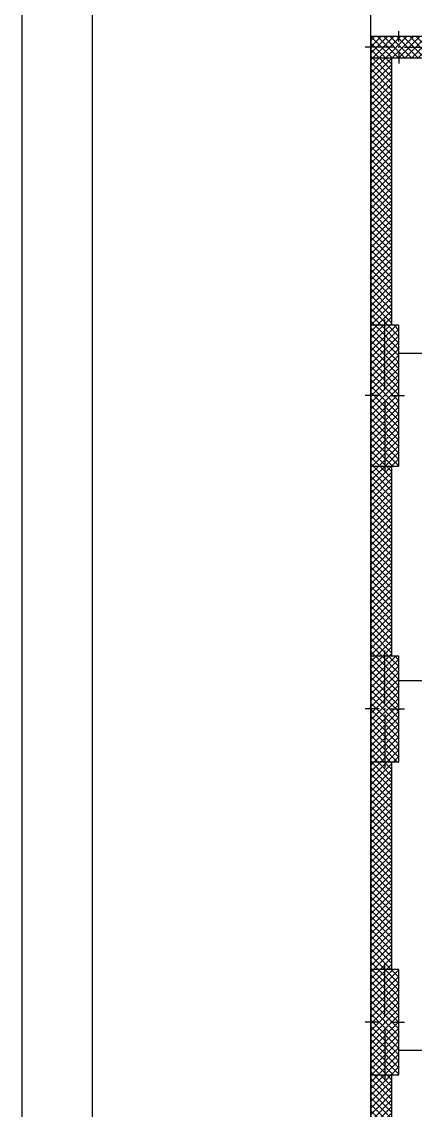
# Model space of a CAD drawing. Extents: x 613552 to 673048, y -929939 to -887889.
# Drawn here: x 613552 to 619135, y -911280 to -895818 of the extents above; entities that cross this region are included whole.
import ezdxf

# ---------------------------------------------------------------- set-up
doc = ezdxf.new("R2010")
doc.units = 0
for name, color, linetype in [('2D_DRAFTING_-_GENERAL_PEN1', 7, 'CONTINUOUS'), ('DRAWING___FIGURE_PEN_NO__9', 132, 'CONTINUOUS'), ('STRUCTURAL_-_BEARING', 7, 'CONTINUOUS'), ('STRUCTURAL_-_BEARING_PEN_0', 14, 'CONTINUOUS'), ('STRUCTURAL_-_BEARING_PEN_1', 251, 'CONTINUOUS'), ('STRUCTURAL_-_BEARING_PEN_N', 7, 'CONTINUOUS')]:
    doc.layers.add(name, color=color, linetype=linetype)

# ---------------------------------------------------------------- blocks, each defined once
blk = doc.blocks.new('SLAB_1', base_point=(539566, -896140))
at = {"layer": 'STRUCTURAL_-_BEARING_PEN_N', "color": 7, "linetype": 'CONTINUOUS', "flags": 128}
blk.add_lwpolyline([(539566, -896140), (584366, -896140), (584366, -921140), (539566, -921140)], close=True, dxfattribs=at)
blk = doc.blocks.new('*X120')
at = {"layer": 'STRUCTURAL_-_BEARING_PEN_1', "color": 251, "linetype": 'CONTINUOUS'}
for p, q in [((539566, -896468), (539595, -896440)), ((539566, -896560), (539687, -896440)), ((539566, -896652), (539779, -896440)), ((539566, -896744), (539866, -896444)), ((539866, -896715), (539591, -896440)), ((539866, -896623), (539683, -896440)), ((539866, -896531), (539775, -896440)), ((539866, -896807), (539566, -896507)), ((539566, -896836), (539866, -896536)), ((539866, -896899), (539566, -896599)), ((539566, -896928), (539866, -896628)), ((539866, -896991), (539566, -896691)), ((539566, -897020), (539866, -896720)), ((539866, -897083), (539566, -896783)), ((539566, -897112), (539866, -896812)), ((539866, -897175), (539566, -896875)), ((539566, -897204), (539866, -896904)), ((539866, -897266), (539566, -896966)), ((539566, -897296), (539866, -896996)), ((539866, -897358), (539566, -897058)), ((539566, -897388), (539866, -897088)), ((539866, -897450), (539566, -897150)), ((539566, -897480), (539866, -897180)), ((539866, -897542), (539566, -897242)), ((539566, -897572), (539866, -897272)), ((539866, -897634), (539566, -897334)), ((539566, -897663), (539866, -897363)), ((539866, -897726), (539566, -897426)), ((539566, -897755), (539866, -897455)), ((539866, -897818), (539566, -897518)), ((539566, -897847), (539866, -897547)), ((539866, -897910), (539566, -897610)), ((539566, -897939), (539866, -897639)), ((539866, -898002), (539566, -897702)), ((539566, -898031), (539866, -897731)), ((539866, -898094), (539566, -897794)), ((539566, -898123), (539866, -897823)), ((539866, -898186), (539566, -897886)), ((539566, -898215), (539866, -897915)), ((539866, -898278), (539566, -897978)), ((539566, -898307), (539866, -898007)), ((539866, -898370), (539566, -898070)), ((539566, -898399), (539866, -898099)), ((539866, -898461), (539566, -898161)), ((539566, -898491), (539866, -898191)), ((539866, -898553), (539566, -898253)), ((539566, -898583), (539866, -898283)), ((539866, -898645), (539566, -898345)), ((539566, -898675), (539866, -898375)), ((539866, -898737), (539566, -898437)), ((539566, -898767), (539866, -898467)), ((539866, -898829), (539566, -898529)), ((539566, -898858), (539866, -898558)), ((539866, -898921), (539566, -898621)), ((539566, -898950), (539866, -898650)), ((539866, -899013), (539566, -898713)), ((539566, -899042), (539866, -898742)), ((539866, -899105), (539566, -898805)), ((539566, -899134), (539866, -898834)), ((539866, -899197), (539566, -898897)), ((539566, -899226), (539866, -898926)), ((539866, -899289), (539566, -898989)), ((539566, -899318), (539866, -899018)), ((539866, -899381), (539566, -899081)), ((539566, -899410), (539866, -899110)), ((539866, -899473), (539566, -899173)), ((539566, -899502), (539866, -899202)), ((539866, -899565), (539566, -899265)), ((539566, -899594), (539866, -899294)), ((539866, -899656), (539566, -899356)), ((539566, -899686), (539866, -899386)), ((539866, -899748), (539566, -899448)), ((539566, -899778), (539866, -899478)), ((539866, -899840), (539566, -899540)), ((539566, -899870), (539866, -899570)), ((539866, -899932), (539566, -899632)), ((539566, -899962), (539866, -899662)), ((539866, -900024), (539566, -899724)), ((539566, -900053), (539866, -899753)), ((539866, -900116), (539566, -899816)), ((539566, -900145), (539866, -899845)), ((539866, -900208), (539566, -899908)), ((539566, -900237), (539866, -899937)), ((539806, -900240), (539566, -900000)), ((539656, -900240), (539866, -900029)), ((539714, -900240), (539566, -900092)), ((539622, -900240), (539566, -900184)), ((539748, -900240), (539866, -900121)), ((539840, -900240), (539866, -900213))]:
    blk.add_line(p, q, dxfattribs=at)
blk = doc.blocks.new('*X121')
at = {"layer": 'STRUCTURAL_-_BEARING_PEN_1', "color": 251, "linetype": 'CONTINUOUS'}
for p, q in [((539566, -902260), (539586, -902240)), ((539566, -902352), (539678, -902240)), ((539566, -902443), (539770, -902240)), ((539566, -902535), (539862, -902240)), ((539866, -902598), (539566, -902298)), ((539566, -902627), (539866, -902327)), ((539866, -902506), (539600, -902240)), ((539866, -902414), (539692, -902240)), ((539866, -902322), (539784, -902240)), ((539866, -902690), (539566, -902390)), ((539566, -902719), (539866, -902419)), ((539866, -902782), (539566, -902482)), ((539566, -902811), (539866, -902511)), ((539866, -902874), (539566, -902574)), ((539566, -902903), (539866, -902603)), ((539866, -902966), (539566, -902666)), ((539566, -902995), (539866, -902695)), ((539866, -903058), (539566, -902758)), ((539566, -903087), (539866, -902787)), ((539866, -903150), (539566, -902850)), ((539566, -903179), (539866, -902879)), ((539866, -903241), (539566, -902941)), ((539566, -903271), (539866, -902971)), ((539866, -903333), (539566, -903033)), ((539566, -903363), (539866, -903063)), ((539866, -903425), (539566, -903125)), ((539566, -903455), (539866, -903155)), ((539866, -903517), (539566, -903217)), ((539566, -903547), (539866, -903247)), ((539866, -903609), (539566, -903309)), ((539566, -903638), (539866, -903338)), ((539866, -903701), (539566, -903401)), ((539566, -903730), (539866, -903430)), ((539866, -903793), (539566, -903493)), ((539566, -903822), (539866, -903522)), ((539866, -903885), (539566, -903585)), ((539566, -903914), (539866, -903614)), ((539866, -903977), (539566, -903677)), ((539566, -904006), (539866, -903706)), ((539866, -904069), (539566, -903769)), ((539566, -904098), (539866, -903798)), ((539866, -904161), (539566, -903861)), ((539566, -904190), (539866, -903890)), ((539866, -904253), (539566, -903953)), ((539566, -904282), (539866, -903982)), ((539866, -904345), (539566, -904045)), ((539566, -904374), (539866, -904074)), ((539866, -904437), (539566, -904137)), ((539566, -904466), (539866, -904166)), ((539866, -904528), (539566, -904228)), ((539566, -904558), (539866, -904258)), ((539866, -904620), (539566, -904320)), ((539566, -904650), (539866, -904350)), ((539866, -904712), (539566, -904412)), ((539566, -904742), (539866, -904442)), ((539866, -904804), (539566, -904504)), ((539566, -904833), (539866, -904533)), ((539866, -904896), (539566, -904596)), ((539566, -904925), (539866, -904625)), ((539818, -904940), (539566, -904688)), ((539726, -904940), (539566, -904780)), ((539644, -904940), (539866, -904717)), ((539736, -904940), (539866, -904809)), ((539634, -904940), (539566, -904872)), ((539828, -904940), (539866, -904901))]:
    blk.add_line(p, q, dxfattribs=at)
blk = doc.blocks.new('*X122')
at = {"layer": 'STRUCTURAL_-_BEARING_PEN_1', "color": 251, "linetype": 'CONTINUOUS'}
for p, q in [((539566, -906488), (539615, -906440)), ((539566, -906580), (539707, -906440)), ((539566, -906672), (539799, -906440)), ((539566, -906764), (539866, -906464)), ((539866, -906827), (539566, -906527)), ((539866, -906735), (539572, -906440)), ((539866, -906643), (539664, -906440)), ((539866, -906551), (539755, -906440)), ((539866, -906459), (539847, -906440)), ((539566, -906856), (539866, -906556)), ((539866, -906918), (539566, -906618)), ((539566, -906948), (539866, -906648)), ((539866, -907010), (539566, -906710)), ((539566, -907040), (539866, -906740)), ((539866, -907102), (539566, -906802)), ((539566, -907132), (539866, -906832)), ((539866, -907194), (539566, -906894)), ((539566, -907224), (539866, -906924)), ((539866, -907286), (539566, -906986)), ((539566, -907315), (539866, -907015)), ((539866, -907378), (539566, -907078)), ((539566, -907407), (539866, -907107)), ((539866, -907470), (539566, -907170)), ((539566, -907499), (539866, -907199)), ((539866, -907562), (539566, -907262)), ((539566, -907591), (539866, -907291)), ((539866, -907654), (539566, -907354)), ((539566, -907683), (539866, -907383)), ((539866, -907746), (539566, -907446)), ((539566, -907775), (539866, -907475)), ((539866, -907838), (539566, -907538)), ((539566, -907867), (539866, -907567)), ((539866, -907930), (539566, -907630)), ((539566, -907959), (539866, -907659)), ((539866, -908022), (539566, -907722)), ((539566, -908051), (539866, -907751)), ((539866, -908113), (539566, -907813)), ((539566, -908143), (539866, -907843)), ((539866, -908205), (539566, -907905)), ((539566, -908235), (539866, -907935)), ((539866, -908297), (539566, -907997)), ((539566, -908327), (539866, -908027)), ((539866, -908389), (539566, -908089)), ((539566, -908419), (539866, -908119)), ((539866, -908481), (539566, -908181)), ((539566, -908510), (539866, -908210)), ((539866, -908573), (539566, -908273)), ((539566, -908602), (539866, -908302)), ((539866, -908665), (539566, -908365)), ((539566, -908694), (539866, -908394)), ((539866, -908757), (539566, -908457)), ((539566, -908786), (539866, -908486)), ((539866, -908849), (539566, -908549)), ((539566, -908878), (539866, -908578)), ((539866, -908941), (539566, -908641)), ((539566, -908970), (539866, -908670)), ((539866, -909033), (539566, -908733)), ((539566, -909062), (539866, -908762)), ((539866, -909125), (539566, -908825)), ((539566, -909154), (539866, -908854)), ((539866, -909217), (539566, -908917)), ((539566, -909246), (539866, -908946)), ((539866, -909308), (539566, -909008)), ((539566, -909338), (539866, -909038)), ((539856, -909390), (539566, -909100)), ((539606, -909390), (539866, -909130)), ((539764, -909390), (539566, -909192)), ((539672, -909390), (539566, -909284)), ((539698, -909390), (539866, -909222)), ((539790, -909390), (539866, -909314)), ((539580, -909390), (539566, -909376))]:
    blk.add_line(p, q, dxfattribs=at)
blk = doc.blocks.new('*X123')
at = {"layer": 'STRUCTURAL_-_BEARING_PEN_1', "color": 251, "linetype": 'CONTINUOUS'}
for p, q in [((539566, -910900), (539577, -910890)), ((539566, -910992), (539669, -910890)), ((539566, -911084), (539761, -910890)), ((539566, -911176), (539853, -910890)), ((539866, -911239), (539566, -910939)), ((539566, -911268), (539866, -910968)), ((539866, -911147), (539609, -910890)), ((539866, -911055), (539701, -910890)), ((539866, -910963), (539793, -910890)), ((539866, -911331), (539566, -911031)), ((539566, -911360), (539866, -911060)), ((539866, -911423), (539566, -911123)), ((539566, -911452), (539866, -911152)), ((539866, -911515), (539566, -911215)), ((539566, -911544), (539866, -911244)), ((539866, -911607), (539566, -911307)), ((539566, -911636), (539866, -911336)), ((539866, -911698), (539566, -911398)), ((539566, -911728), (539866, -911428)), ((539866, -911790), (539566, -911490)), ((539566, -911820), (539866, -911520)), ((539866, -911882), (539566, -911582)), ((539566, -911912), (539866, -911612)), ((539866, -911974), (539566, -911674)), ((539566, -912004), (539866, -911704)), ((539866, -912066), (539566, -911766)), ((539566, -912095), (539866, -911795)), ((539866, -912158), (539566, -911858)), ((539566, -912187), (539866, -911887)), ((539866, -912250), (539566, -911950)), ((539566, -912279), (539866, -911979)), ((539866, -912342), (539566, -912042)), ((539566, -912371), (539866, -912071)), ((539866, -912434), (539566, -912134)), ((539566, -912463), (539866, -912163)), ((539866, -912526), (539566, -912226)), ((539566, -912555), (539866, -912255)), ((539866, -912618), (539566, -912318)), ((539566, -912647), (539866, -912347)), ((539866, -912710), (539566, -912410)), ((539566, -912739), (539866, -912439)), ((539866, -912802), (539566, -912502)), ((539566, -912831), (539866, -912531)), ((539866, -912893), (539566, -912593)), ((539566, -912923), (539866, -912623)), ((539866, -912985), (539566, -912685)), ((539566, -913015), (539866, -912715)), ((539866, -913077), (539566, -912777)), ((539566, -913107), (539866, -912807)), ((539866, -913169), (539566, -912869)), ((539566, -913199), (539866, -912899)), ((539866, -913261), (539566, -912961)), ((539566, -913290), (539866, -912990)), ((539866, -913353), (539566, -913053)), ((539566, -913382), (539866, -913082)), ((539866, -913445), (539566, -913145)), ((539566, -913474), (539866, -913174)), ((539866, -913537), (539566, -913237)), ((539566, -913566), (539866, -913266)), ((539866, -913629), (539566, -913329)), ((539566, -913658), (539866, -913358)), ((539866, -913721), (539566, -913421)), ((539566, -913750), (539866, -913450)), ((539866, -913813), (539566, -913513)), ((539566, -913842), (539866, -913542)), ((539866, -913905), (539566, -913605)), ((539566, -913934), (539866, -913634)), ((539866, -913997), (539566, -913697)), ((539566, -914026), (539866, -913726)), ((539866, -914089), (539566, -913789)), ((539566, -914118), (539866, -913818)), ((539866, -914180), (539566, -913880)), ((539566, -914210), (539866, -913910)), ((539866, -914272), (539566, -913972)), ((539566, -914302), (539866, -914002)), ((539866, -914364), (539566, -914064)), ((539566, -914394), (539866, -914094)), ((539866, -914456), (539566, -914156)), ((539566, -914486), (539866, -914186)), ((539866, -914548), (539566, -914248)), ((539566, -914577), (539866, -914277)), ((539866, -914640), (539566, -914340)), ((539596, -914640), (539866, -914369)), ((539774, -914640), (539566, -914432)), ((539682, -914640), (539566, -914524)), ((539688, -914640), (539866, -914461)), ((539780, -914640), (539866, -914553)), ((539590, -914640), (539566, -914616))]:
    blk.add_line(p, q, dxfattribs=at)
blk = doc.blocks.new('WALL_11', base_point=(539566, -896140))
at = {"layer": 'STRUCTURAL_-_BEARING_PEN_N', "color": 7, "linetype": 'CONTINUOUS', "flags": 128}
for points in [[(539566, -896140), (539566, -921140)], [(539866, -900240), (539866, -896440)], [(539866, -904940), (539866, -902240)], [(539866, -909390), (539866, -906440)], [(539866, -914640), (539866, -910890)]]:
    blk.add_lwpolyline(points, dxfattribs=at)
at = {"layer": 'STRUCTURAL_-_BEARING_PEN_1', "color": 251, "linetype": 'CONTINUOUS'}
for name in ['*X120', '*X121', '*X122', '*X123']:
    blk.add_blockref(name, (0, 0), dxfattribs=at)
blk = doc.blocks.new('WALL_12', base_point=(539566, -896140))
at = {"layer": 'STRUCTURAL_-_BEARING_PEN_N', "color": 7, "linetype": 'CONTINUOUS', "flags": 128}
for points in [[(584366, -896140), (539566, -896140)], [(539866, -896440), (584066, -896440)]]:
    blk.add_lwpolyline(points, dxfattribs=at)
blk = doc.blocks.new('*X168')
at = {"layer": 'STRUCTURAL_-_BEARING', "color": 18, "linetype": 'CONTINUOUS'}
for p, q in [((539566, -896193), (539619, -896140)), ((539566, -896285), (539711, -896140)), ((539566, -896377), (539803, -896140)), ((539867, -896440), (539567, -896140)), ((539595, -896440), (539895, -896140)), ((539959, -896440), (539659, -896140)), ((539687, -896440), (539987, -896140)), ((540051, -896440), (539751, -896140)), ((539779, -896440), (540079, -896140)), ((540143, -896440), (539843, -896140)), ((539871, -896440), (540171, -896140)), ((540235, -896440), (539935, -896140)), ((539963, -896440), (540263, -896140)), ((540327, -896440), (540027, -896140)), ((540055, -896440), (540355, -896140)), ((540366, -896388), (540119, -896140)), ((540366, -896296), (540211, -896140)), ((540366, -896204), (540302, -896140)), ((539775, -896440), (539566, -896231)), ((539683, -896440), (539566, -896323)), ((540147, -896440), (540366, -896220)), ((540238, -896440), (540366, -896312)), ((539591, -896440), (539566, -896415)), ((540330, -896440), (540366, -896404))]:
    blk.add_line(p, q, dxfattribs=at)
blk = doc.blocks.new('COLUMN_8', base_point=(539966, -896290))
at = {"layer": 'STRUCTURAL_-_BEARING_PEN_0', "color": 14, "linetype": 'CONTINUOUS', "flags": 128}
blk.add_lwpolyline([(539566, -896440), (540366, -896440), (540366, -896140), (539566, -896140)], close=True, dxfattribs=at)
at = {"layer": 'STRUCTURAL_-_BEARING_PEN_N', "color": 7, "linetype": 'CONTINUOUS'}
for p, q in [((539966, -896210), (539966, -896060)), ((539886, -896290), (539486, -896290)), ((540046, -896290), (540446, -896290)), ((539966, -896370), (539966, -896520))]:
    blk.add_line(p, q, dxfattribs=at)
blk.add_point((539966, -896290), dxfattribs=at)
at = {"layer": 'STRUCTURAL_-_BEARING', "color": 18, "linetype": 'CONTINUOUS'}
blk.add_blockref('*X168', (0, 0), dxfattribs=at)
blk = doc.blocks.new('*X210')
at = {"layer": 'STRUCTURAL_-_BEARING', "color": 18, "linetype": 'CONTINUOUS'}
for p, q in [((539566, -909430), (539606, -909390)), ((539566, -909522), (539698, -909390)), ((539566, -909614), (539790, -909390)), ((539566, -909705), (539882, -909390)), ((539566, -909797), (539966, -909397)), ((539966, -909868), (539566, -909468)), ((539966, -909776), (539580, -909390)), ((539966, -909684), (539672, -909390)), ((539966, -909592), (539764, -909390)), ((539966, -909500), (539856, -909390)), ((539966, -909408), (539948, -909390)), ((539566, -909889), (539966, -909489)), ((539966, -909960), (539566, -909560)), ((539566, -909981), (539966, -909581)), ((539966, -910052), (539566, -909652)), ((539566, -910073), (539966, -909673)), ((539966, -910144), (539566, -909744)), ((539566, -910165), (539966, -909765)), ((539966, -910236), (539566, -909836)), ((539566, -910257), (539966, -909857)), ((539966, -910328), (539566, -909928)), ((539566, -910349), (539966, -909949)), ((539966, -910420), (539566, -910020)), ((539566, -910441), (539966, -910041)), ((539966, -910512), (539566, -910112)), ((539566, -910533), (539966, -910133)), ((539966, -910603), (539566, -910203)), ((539566, -910625), (539966, -910225)), ((539966, -910695), (539566, -910295)), ((539566, -910717), (539966, -910317)), ((539966, -910787), (539566, -910387)), ((539566, -910809), (539966, -910409)), ((539966, -910879), (539566, -910479)), ((539577, -910890), (539966, -910500)), ((539885, -910890), (539566, -910571)), ((539793, -910890), (539566, -910663)), ((539669, -910890), (539966, -910592)), ((539761, -910890), (539966, -910684)), ((539701, -910890), (539566, -910755)), ((539609, -910890), (539566, -910847)), ((539853, -910890), (539966, -910776)), ((539945, -910890), (539966, -910868))]:
    blk.add_line(p, q, dxfattribs=at)
blk = doc.blocks.new('COLUMN_41', base_point=(539766, -910140))
at = {"layer": 'STRUCTURAL_-_BEARING_PEN_0', "color": 14, "linetype": 'CONTINUOUS', "flags": 128}
blk.add_lwpolyline([(539566, -910890), (539966, -910890), (539966, -909390), (539566, -909390)], close=True, dxfattribs=at)
at = {"layer": 'STRUCTURAL_-_BEARING_PEN_N', "color": 7, "linetype": 'CONTINUOUS'}
for p, q in [((539766, -910060), (539766, -909310)), ((539686, -910140), (539486, -910140)), ((539766, -910220), (539766, -910970)), ((539846, -910140), (540046, -910140))]:
    blk.add_line(p, q, dxfattribs=at)
blk.add_point((539766, -910140), dxfattribs=at)
at = {"layer": 'STRUCTURAL_-_BEARING', "color": 18, "linetype": 'CONTINUOUS'}
blk.add_blockref('*X210', (0, 0), dxfattribs=at)
blk = doc.blocks.new('*X215')
at = {"layer": 'STRUCTURAL_-_BEARING', "color": 18, "linetype": 'CONTINUOUS'}
for p, q in [((539566, -905017), (539644, -904940)), ((539566, -905109), (539736, -904940)), ((539566, -905201), (539828, -904940)), ((539566, -905293), (539920, -904940)), ((539966, -905364), (539566, -904964)), ((539566, -905385), (539966, -904985)), ((539966, -905272), (539634, -904940)), ((539966, -905180), (539726, -904940)), ((539966, -905088), (539818, -904940)), ((539966, -904996), (539910, -904940)), ((539966, -905456), (539566, -905056)), ((539566, -905477), (539966, -905077)), ((539966, -905548), (539566, -905148)), ((539566, -905569), (539966, -905169)), ((539966, -905640), (539566, -905240)), ((539566, -905661), (539966, -905261)), ((539966, -905732), (539566, -905332)), ((539566, -905753), (539966, -905353)), ((539966, -905823), (539566, -905423)), ((539566, -905845), (539966, -905445)), ((539966, -905915), (539566, -905515)), ((539566, -905937), (539966, -905537)), ((539966, -906007), (539566, -905607)), ((539566, -906029), (539966, -905629)), ((539966, -906099), (539566, -905699)), ((539566, -906120), (539966, -905720)), ((539966, -906191), (539566, -905791)), ((539566, -906212), (539966, -905812)), ((539966, -906283), (539566, -905883)), ((539566, -906304), (539966, -905904)), ((539966, -906375), (539566, -905975)), ((539566, -906396), (539966, -905996)), ((539939, -906440), (539566, -906067)), ((539847, -906440), (539566, -906159)), ((539615, -906440), (539966, -906088)), ((539707, -906440), (539966, -906180)), ((539755, -906440), (539566, -906251)), ((539664, -906440), (539566, -906343)), ((539799, -906440), (539966, -906272)), ((539890, -906440), (539966, -906364)), ((539572, -906440), (539566, -906435))]:
    blk.add_line(p, q, dxfattribs=at)
blk = doc.blocks.new('COLUMN_46', base_point=(539766, -905690))
at = {"layer": 'STRUCTURAL_-_BEARING_PEN_0', "color": 14, "linetype": 'CONTINUOUS', "flags": 128}
blk.add_lwpolyline([(539566, -906440), (539966, -906440), (539966, -904940), (539566, -904940)], close=True, dxfattribs=at)
at = {"layer": 'STRUCTURAL_-_BEARING_PEN_N', "color": 7, "linetype": 'CONTINUOUS'}
for p, q in [((539766, -905610), (539766, -904860)), ((539686, -905690), (539486, -905690)), ((539846, -905690), (540046, -905690)), ((539766, -905770), (539766, -906520))]:
    blk.add_line(p, q, dxfattribs=at)
blk.add_point((539766, -905690), dxfattribs=at)
at = {"layer": 'STRUCTURAL_-_BEARING', "color": 18, "linetype": 'CONTINUOUS'}
blk.add_blockref('*X215', (0, 0), dxfattribs=at)
blk = doc.blocks.new('*X217')
at = {"layer": 'STRUCTURAL_-_BEARING', "color": 18, "linetype": 'CONTINUOUS'}
for p, q in [((539566, -900329), (539656, -900240)), ((539566, -900421), (539748, -900240)), ((539566, -900513), (539840, -900240)), ((539566, -900605), (539932, -900240)), ((539966, -900676), (539566, -900276)), ((539566, -900697), (539966, -900297)), ((539966, -900584), (539622, -900240)), ((539966, -900492), (539714, -900240)), ((539966, -900400), (539806, -900240)), ((539966, -900308), (539898, -900240)), ((539966, -900768), (539566, -900368)), ((539566, -900789), (539966, -900389)), ((539966, -900860), (539566, -900460)), ((539566, -900881), (539966, -900481)), ((539966, -900951), (539566, -900551)), ((539566, -900973), (539966, -900573)), ((539966, -901043), (539566, -900643)), ((539566, -901065), (539966, -900665)), ((539966, -901135), (539566, -900735)), ((539566, -901157), (539966, -900757)), ((539966, -901227), (539566, -900827)), ((539566, -901248), (539966, -900848)), ((539966, -901319), (539566, -900919)), ((539566, -901340), (539966, -900940)), ((539966, -901411), (539566, -901011)), ((539566, -901432), (539966, -901032)), ((539966, -901503), (539566, -901103)), ((539566, -901524), (539966, -901124)), ((539966, -901595), (539566, -901195)), ((539566, -901616), (539966, -901216)), ((539966, -901687), (539566, -901287)), ((539566, -901708), (539966, -901308)), ((539966, -901779), (539566, -901379)), ((539566, -901800), (539966, -901400)), ((539966, -901871), (539566, -901471)), ((539566, -901892), (539966, -901492)), ((539966, -901963), (539566, -901563)), ((539566, -901984), (539966, -901584)), ((539966, -902055), (539566, -901655)), ((539566, -902076), (539966, -901676)), ((539966, -902146), (539566, -901746)), ((539566, -902168), (539966, -901768)), ((539966, -902238), (539566, -901838)), ((539586, -902240), (539966, -901860)), ((539876, -902240), (539566, -901930)), ((539784, -902240), (539566, -902022)), ((539678, -902240), (539966, -901952)), ((539770, -902240), (539966, -902043)), ((539692, -902240), (539566, -902114)), ((539600, -902240), (539566, -902206)), ((539862, -902240), (539966, -902135)), ((539954, -902240), (539966, -902227))]:
    blk.add_line(p, q, dxfattribs=at)
blk = doc.blocks.new('COLUMN_48', base_point=(539766, -901240))
at = {"layer": 'STRUCTURAL_-_BEARING_PEN_0', "color": 14, "linetype": 'CONTINUOUS', "flags": 128}
blk.add_lwpolyline([(539566, -902240), (539966, -902240), (539966, -900240), (539566, -900240)], close=True, dxfattribs=at)
at = {"layer": 'STRUCTURAL_-_BEARING_PEN_N', "color": 7, "linetype": 'CONTINUOUS'}
for p, q in [((539766, -901160), (539766, -900160)), ((539686, -901240), (539486, -901240)), ((539846, -901240), (540046, -901240)), ((539766, -901320), (539766, -902320))]:
    blk.add_line(p, q, dxfattribs=at)
blk.add_point((539766, -901240), dxfattribs=at)
at = {"layer": 'STRUCTURAL_-_BEARING', "color": 18, "linetype": 'CONTINUOUS'}
blk.add_blockref('*X217', (0, 0), dxfattribs=at)

msp = doc.modelspace()

# ---------------------------------------------------------------- linework, layer by layer
at = {"layer": '2D_DRAFTING_-_GENERAL_PEN1', "color": 7, "linetype": 'CONTINUOUS', "flags": 128}
for points in [[(613552, -929939), (673002, -929939), (673002, -887889), (613552, -887889)], [(672752, -888139), (614552, -888139), (614552, -929689), (672752, -929689)]]:
    msp.add_lwpolyline(points, close=True, dxfattribs=at)
at = {"layer": 'DRAWING___FIGURE_PEN_NO__9', "color": 132, "linetype": 'CONTINUOUS'}
for p, q in [((624955, -900529), (618905, -900529)), ((624955, -905179), (618905, -905179)), ((624955, -910429), (618905, -910429))]:
    msp.add_line(p, q, dxfattribs=at)

# ---------------------------------------------------------------- block references
at = {"layer": 'STRUCTURAL_-_BEARING', "color": 7, "linetype": 'CONTINUOUS'}
msp.add_blockref('SLAB_1', (618505, -895529), dxfattribs=at)
at = {"layer": 'STRUCTURAL_-_BEARING', "color": 14}
for name, p in [('COLUMN_8', (618905, -896179)), ('COLUMN_48', (618705, -901129)), ('COLUMN_46', (618705, -905579)), ('COLUMN_41', (618705, -910029))]:
    msp.add_blockref(name, p, dxfattribs=at)
at = {"layer": 'STRUCTURAL_-_BEARING', "color": 7}
for name in ['WALL_11', 'WALL_12']:
    msp.add_blockref(name, (618505, -896029), dxfattribs=at)

doc.saveas('drawing.dxf')
